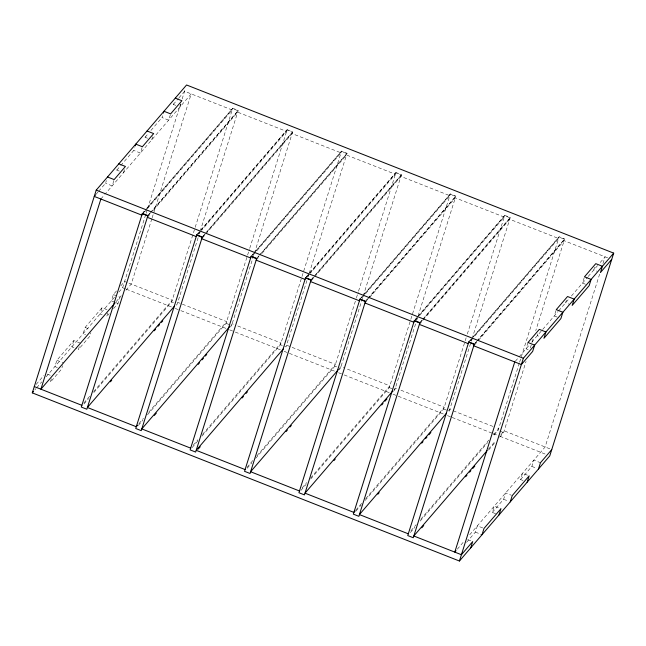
<?xml version="1.0" encoding="UTF-8"?>
<svg xmlns="http://www.w3.org/2000/svg" width="646" height="646" viewBox="0 0 646 646"><rect width="100%" height="100%" fill="white"/><g stroke="black" fill="none" stroke-linecap="round" stroke-linejoin="round"><path stroke-width="0.48" stroke-dasharray="3.23 2.42" d="M98.636 191.305L105.54 183.27L106.388 180.581M80.435 343.196L73.814 340.587L56.872 360.298L54.886 366.589L57.373 367.566M119.316 171.109L116.829 170.132L117.394 168.331M51.357 378.75L50.218 382.343L61.515 369.197L62.646 365.604M113.866 180.492L112.162 185.886L105.54 183.27M123.459 172.74L124.589 169.147M73.814 340.587L71.827 346.878L76.801 348.832M120.737 165.586L133.77 150.421L134.618 147.724M107.018 309.684L102.044 307.73L85.102 327.441L83.124 333.732L85.603 334.709M147.546 138.252L145.059 137.275L145.915 134.578M79.305 346.789L78.457 349.486L89.746 336.34L90.884 332.747M142.096 147.635L140.4 153.029L133.77 150.421M151.689 139.883L152.827 136.29M102.044 307.73L100.057 314.021L102.544 314.998M150.93 130.452L162.001 117.564L162.574 115.763M116.474 290.934L113.341 294.584L111.354 300.875L114.665 302.183M175.785 105.395L173.298 104.418L174.145 101.721M107.825 313.035L106.687 316.629L109.198 313.706M170.334 114.778L168.63 120.172L162.001 117.564M118.88 292.113L122.643 287.736L145.826 214.214M146.133 213.253L147.345 209.409M147.643 208.448L180.654 103.764M182.164 98.959L185.442 88.583M113.591 308.594L117.984 303.491L119.962 297.192L118.307 296.546M179.927 107.026L180.775 104.329M151.85 218.744L131.259 284.054L124.985 291.354M152.157 217.783L191.216 93.888L105.266 193.913M93.767 392.59L171.674 301.924L232.73 108.262L238.253 110.434L200.543 230.041M198.12 237.736L177.198 304.096L175.882 305.623M199.331 233.892L200.244 231.01M147.514 414.764L226.076 323.339L247.305 256.018M247.604 255.057L249.421 249.283M249.727 248.322L287.139 129.676L292.662 131.857L231.599 325.519L230.291 327.038M201.915 436.187L280.477 344.754L301.706 277.433M302.005 276.472L341.54 151.099L347.064 153.272L309.353 272.878M306.923 280.574L286 346.934L283.239 345.844M308.134 276.722L309.046 273.839M255.663 458.361L334.878 366.177L356.108 298.848M356.414 297.887L358.231 292.121M358.53 291.16L395.941 172.514L401.465 174.686L340.402 368.349L339.093 369.875M310.718 479.017L389.288 387.592L410.509 320.271M410.816 319.302L450.343 193.929L455.866 196.101L418.156 315.708M393.495 391.29L394.811 389.764L416.339 321.482M416.638 320.521L417.857 316.669M365.127 500.432L443.689 409.007L464.918 341.686M465.217 340.725L466.129 337.834M467.341 333.99L504.752 215.344L510.275 217.516L472.557 337.123M472.258 338.084L449.212 411.179L447.904 412.705M519.319 363.1L498.09 430.422L492.858 436.518M519.618 362.14L559.153 236.759L564.677 238.931L535.76 330.647M528.016 342.509L526.038 348.808L528.517 349.785M499.689 437.164L503.614 432.594L526.054 361.429M530.301 347.96L531.82 343.155M532.118 342.194L533.33 338.342M466.598 542.341L475.383 532.118L477.37 525.828L483.999 528.436M537.892 333.869L537.327 335.662L539.814 336.639M495.635 513.715L492.325 512.407L494.311 506.117L500.941 508.725M555.972 310.556L554.268 315.951L557.579 317.251M492.325 512.407L503.622 499.269L505.6 492.971L511.398 495.256M566.413 300.107L565.565 302.804L568.876 304.113M523.042 480.527L520.555 479.55L522.541 473.26L527.516 475.214M584.202 277.699L582.498 283.093L585.817 284.393M520.555 479.55L531.852 466.412L533.838 460.113L540.46 462.73M594.643 267.25L593.795 269.947L597.106 271.255M599.641 274.098L545.127 446.975L469.214 535.324M602.968 263.528L605.092 256.809L599.44 263.382M96.125 194.228L98.006 192.04M116.829 170.132L120.091 166.337M145.059 137.275L148.322 133.488M173.298 104.418L178.312 98.58M178.942 97.845L184.586 91.28L232.18 110.014L147.724 208.295M100.873 199.025L104.636 194.648M143.041 212.639L144.349 211.121M146.965 208.069L232.73 108.262M142.273 213.753L144.898 210.709M145.552 209.942L232.625 108.617L238.148 110.789L151.075 212.114M144.454 212.106L147.07 209.054M147.91 215.578L149.872 213.293M150.526 212.534L238.253 110.434M148.451 215.166L150.421 212.881M147.361 217.322L150.631 213.519M153.247 210.467L237.704 112.186L286.582 131.429L201.479 230.469M36.168 384.394L43.694 375.633M120.867 285.823L124.63 281.446L127.117 282.423M34.811 389.958L36.063 388.496M36.693 387.762L41.707 381.923M46.1 376.812L114.487 297.225M116.199 301.577L121.222 295.731M197.442 234.054L200.066 231.01M200.72 230.251L287.139 129.676M196.683 235.168L198.645 232.883M201.261 229.839L287.026 130.032L292.549 132.204L205.476 233.537M198.201 234.28L200.817 231.236M202.311 236.993L204.927 233.949M205.589 233.182L292.662 131.857M202.86 236.581L204.822 234.296M202.416 237.978L205.032 234.934M205.686 234.167L292.105 133.601L340.991 152.844L253.256 254.936M83.843 403.031L89.729 396.176M93.662 391.605L172.224 300.18L127.948 282.746M83.94 404.016L88.526 398.687M251.843 255.477L255.122 251.665M255.776 250.906L341.54 151.099M251.084 256.583L253.7 253.539M254.354 252.78L341.427 151.447L346.95 153.619L259.878 254.952M256.712 258.408L347.064 153.272M257.916 257.237L259.224 255.711M256.163 260.16L259.442 256.349M262.058 253.305L346.514 155.016L395.392 174.258L310.282 273.306M138.898 423.687L143.477 418.35M148.717 412.261L226.625 321.595L177.747 302.352M138.349 425.431L142.928 420.102M230.84 325.293L232.148 323.767L233.989 324.494M306.252 276.892L308.869 273.839M309.523 273.08L395.941 172.514M305.485 277.998L307.448 275.713M310.072 272.669L395.828 172.862L401.352 175.034L314.279 276.367M307.012 277.118L309.628 274.065M311.122 279.823L313.738 276.779M314.392 276.02L401.465 174.686M311.663 279.411L313.625 277.126M311.219 280.808L313.843 277.764M314.497 277.005L400.916 176.431L449.794 195.673L362.067 297.766M193.299 445.102L197.886 439.773M202.464 434.435L281.026 343.01L237.68 325.947M192.096 447.613L197.991 440.758M360.654 298.307L450.343 193.929M359.887 299.421L362.511 296.369M363.165 295.61L450.238 194.276L455.761 196.449L368.688 297.782M365.523 301.246L367.485 298.953M368.139 298.194L455.866 196.101M366.718 300.067L368.034 298.541M364.974 302.99L368.898 298.42M369.552 297.661L455.317 197.854L504.195 217.088L419.747 315.377M247.047 467.284L252.941 460.42M256.866 455.85L335.435 364.425L286.549 345.182M247.152 468.269L251.738 462.932M338.988 368.882L340.959 366.597L344.641 368.05M415.055 319.722L417.679 316.677M418.333 315.91L504.752 215.344M414.296 320.836L416.912 317.784M417.566 317.024L504.639 215.691L510.162 217.872L423.09 319.197M415.814 319.948L417.122 318.421M419.924 322.661L422.541 319.608M423.203 318.849L510.275 217.516M420.473 322.249L422.436 319.964M419.375 324.405L509.718 219.269L558.604 238.511L473.494 337.551M302.11 487.932L306.689 482.602M310.621 478.032L389.837 385.84L345.57 368.414M300.899 490.443L306.139 484.347M394.052 389.538L395.36 388.02L397.201 388.739M469.464 341.136L472.735 337.325M473.389 336.566L559.153 236.759M468.697 342.251L471.314 339.198M471.968 338.439L559.04 237.106L564.564 239.286L477.491 340.612M470.869 340.603L472.84 338.318M474.325 344.076L476.296 341.791M476.95 341.023L564.677 238.931M475.529 342.897L476.837 341.379M474.43 345.061L477.709 341.25M478.363 340.49L564.128 240.683L608.403 258.109M355.857 510.114L361.752 503.258M365.676 498.688L444.238 407.255L400.891 390.192M355.962 511.099L361.195 505.002M448.453 410.953L449.761 409.435L494.957 427.224M515.371 361.219L529.171 345.158M531.682 342.235L558.031 311.566M558.661 310.839L568.819 299.017M571.427 295.981L587.521 277.255M588.151 276.52L598.818 264.109M410.913 530.77L416.153 524.673M420.732 519.336L488.82 440.104M493.407 434.766L498.639 428.678L495.878 427.587M410.363 532.514L414.942 527.184M420.183 521.088L487.617 442.615M488.457 449.132L495.652 440.75M500.892 434.661L504.163 430.85L551.757 449.584M488.554 450.117L495.757 441.743M457.295 549.197L464.191 541.162M171.674 301.924L173.516 302.651M226.076 323.339L231.599 325.519M280.477 344.754L282.318 345.481M334.878 366.177L336.719 366.896M389.288 387.592L394.811 389.764M443.689 409.007L447.371 410.452M499.931 431.148L503.614 432.594M122.643 287.736L125.461 288.843M126.398 289.214L174.275 308.061M175.219 308.433L179.911 310.274M180.848 310.645L228.724 329.492M229.661 329.864L234.361 331.713M235.297 332.076L280.356 349.817M284.111 351.295L334.806 371.248M338.561 372.726L343.252 374.575M344.189 374.946L389.247 392.687M393.002 394.165L443.697 414.118M447.452 415.596L451.207 417.074M452.143 417.445L492.51 433.337M493.447 433.7L499.083 435.921M500.02 436.292L546.015 454.396M113.341 294.584L117.483 296.215M115.497 302.506L117.984 303.491M531.852 466.412L536.826 468.366M85.102 327.441L90.077 329.395M503.622 499.269L508.588 501.223M56.872 360.298L63.502 362.907M475.383 532.118L482.013 534.735M47.231 374.091L50.55 375.399M467.736 539.628L471.879 541.251"/><path stroke-width="0.97" d="M32.3 392.873L96.23 190.126L186.573 84.981L613.7 253.127L549.77 455.874L459.427 561.019L32.3 392.873L33.552 391.411M100.873 199.025L40.908 389.191L114.948 303.039M135.184 145.923L135.757 144.123L142.378 146.731L153.675 133.593L147.046 130.985M163.422 113.066L163.987 111.265L170.617 113.882L181.906 100.736L175.284 98.127M514.741 361.946L454.784 552.112L456.036 550.65M459.427 561.019L523.357 358.264L613.7 253.127M470.716 547.873L472.702 541.582L461.414 554.72L413.82 535.986L487.141 450.658M482.013 534.735L483.999 528.436L500.941 508.725L498.954 515.015M510.243 501.877L512.23 495.579L529.171 475.868L527.184 482.158M538.481 469.02L540.46 462.73L551.757 449.584M95.495 194.955L94.243 196.416L141.837 215.15M174.468 306.164L87.396 407.489L136.282 426.731L137.59 425.213M110.418 381.81L111.726 380.292M154.281 330.768L155.589 329.242M158.205 326.198L159.522 324.672M161.484 322.386L162.792 320.86M229.532 326.819L141.805 428.912L190.683 448.146M154.346 415.418L156.308 413.133M198.209 364.368L199.517 362.85M202.133 359.798L203.45 358.28M205.412 355.994L206.72 354.468M283.279 348.993L196.206 450.327L245.084 469.569M198.274 449.027L200.236 446.741M242.137 397.976L243.445 396.458M246.061 393.406L247.378 391.88M338.334 369.649L250.608 471.742L299.486 490.984M286.065 431.585L287.373 430.058M289.989 427.014L291.306 425.488M392.744 391.064L305.009 493.156L353.895 512.399L355.203 510.873M333.925 460.622L335.234 459.096M381.713 405.002L383.021 403.475M384.984 401.19L386.954 398.905M446.491 413.238L359.418 514.571L408.296 533.814M377.853 494.222L379.162 492.704M421.717 443.18L423.025 441.654M425.641 438.61L426.949 437.084M428.912 434.798L430.882 432.513M611.714 259.417L600.425 272.555L602.403 266.265L595.782 263.657L584.485 276.803L591.114 279.411L589.128 285.702L572.186 305.413L574.173 299.122L567.543 296.514L556.254 309.66L562.876 312.268L560.898 318.559L543.956 338.27L545.943 331.979L539.313 329.371L528.016 342.509L534.646 345.125L532.659 351.416L521.37 364.554L473.776 345.82M421.781 527.83L423.744 525.545M465.645 476.788L466.953 475.262M469.569 472.218L470.877 470.692M472.848 468.407L474.81 466.121M118.816 163.842L125.445 166.45L114.148 179.588L107.519 176.98M96.23 190.126L523.357 358.264M142.273 213.753L147.797 215.925M196.683 235.168L202.198 237.34M251.084 256.583L256.607 258.763M305.485 277.998L311.009 280.178M359.887 299.421L365.41 301.593M414.296 320.836L419.819 323.008M468.697 342.251L474.221 344.423M147.361 217.322L196.239 236.565M201.762 238.745L250.64 257.98M256.163 260.16L305.041 279.403M310.565 281.575L359.451 300.818M364.974 302.99L413.852 322.233M419.375 324.405L468.253 343.648M34.286 386.583L81.872 405.317M142.386 213.406L81.323 407.069L86.847 409.241L147.91 215.578L142.386 213.406M196.788 234.821L135.725 428.484L141.248 430.656L202.311 236.993L196.788 234.821M251.189 256.236L190.134 449.899L195.657 452.071L256.712 258.408L251.189 256.236M305.598 277.651L244.535 471.314L250.059 473.486L311.122 279.823L305.598 277.651M360 299.066L298.936 492.728L304.46 494.901L365.523 301.246L360 299.066M414.401 320.481L353.338 514.143L358.861 516.324L419.924 322.661L414.401 320.481M468.802 341.904L407.747 535.566L413.27 537.738L474.325 344.076L468.802 341.904"/></g></svg>
